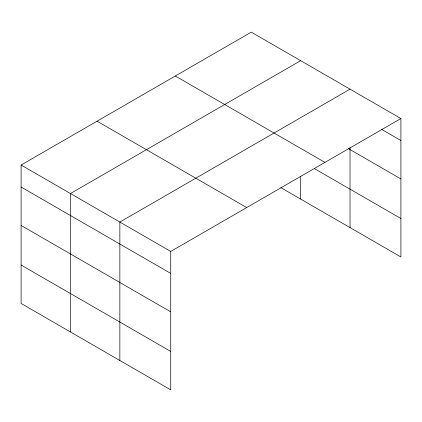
<?xml version="1.0" encoding="UTF-8"?>
<svg xmlns="http://www.w3.org/2000/svg" width="422" height="422" viewBox="0 0 422 422"><rect width="100%" height="100%" fill="white"/><g stroke="black" fill="none" stroke-linecap="round" stroke-linejoin="round"><path stroke-width="0.63" d="M21.1 165.039L170.731 251.428L170.731 389.849L21.1 303.46L21.1 165.039L251.269 32.151L400.9 118.54L400.9 256.961L280.783 187.611M300.649 60.657L70.479 193.545L70.479 331.966M350.028 89.169L119.853 222.056L119.853 360.478M170.731 251.428L400.9 118.54M381.683 129.417L400.9 140.515M348.324 148.586L400.9 178.939M175.315 76.002L324.945 162.391M314.269 168.515L400.9 218.533M97.055 121.188L246.685 207.577M21.1 187.015L170.731 273.403M21.1 225.443L170.731 311.832M21.1 265.032L170.731 351.421M350.028 147.616L350.028 227.59M300.649 176.285L300.649 199.078"/></g></svg>
